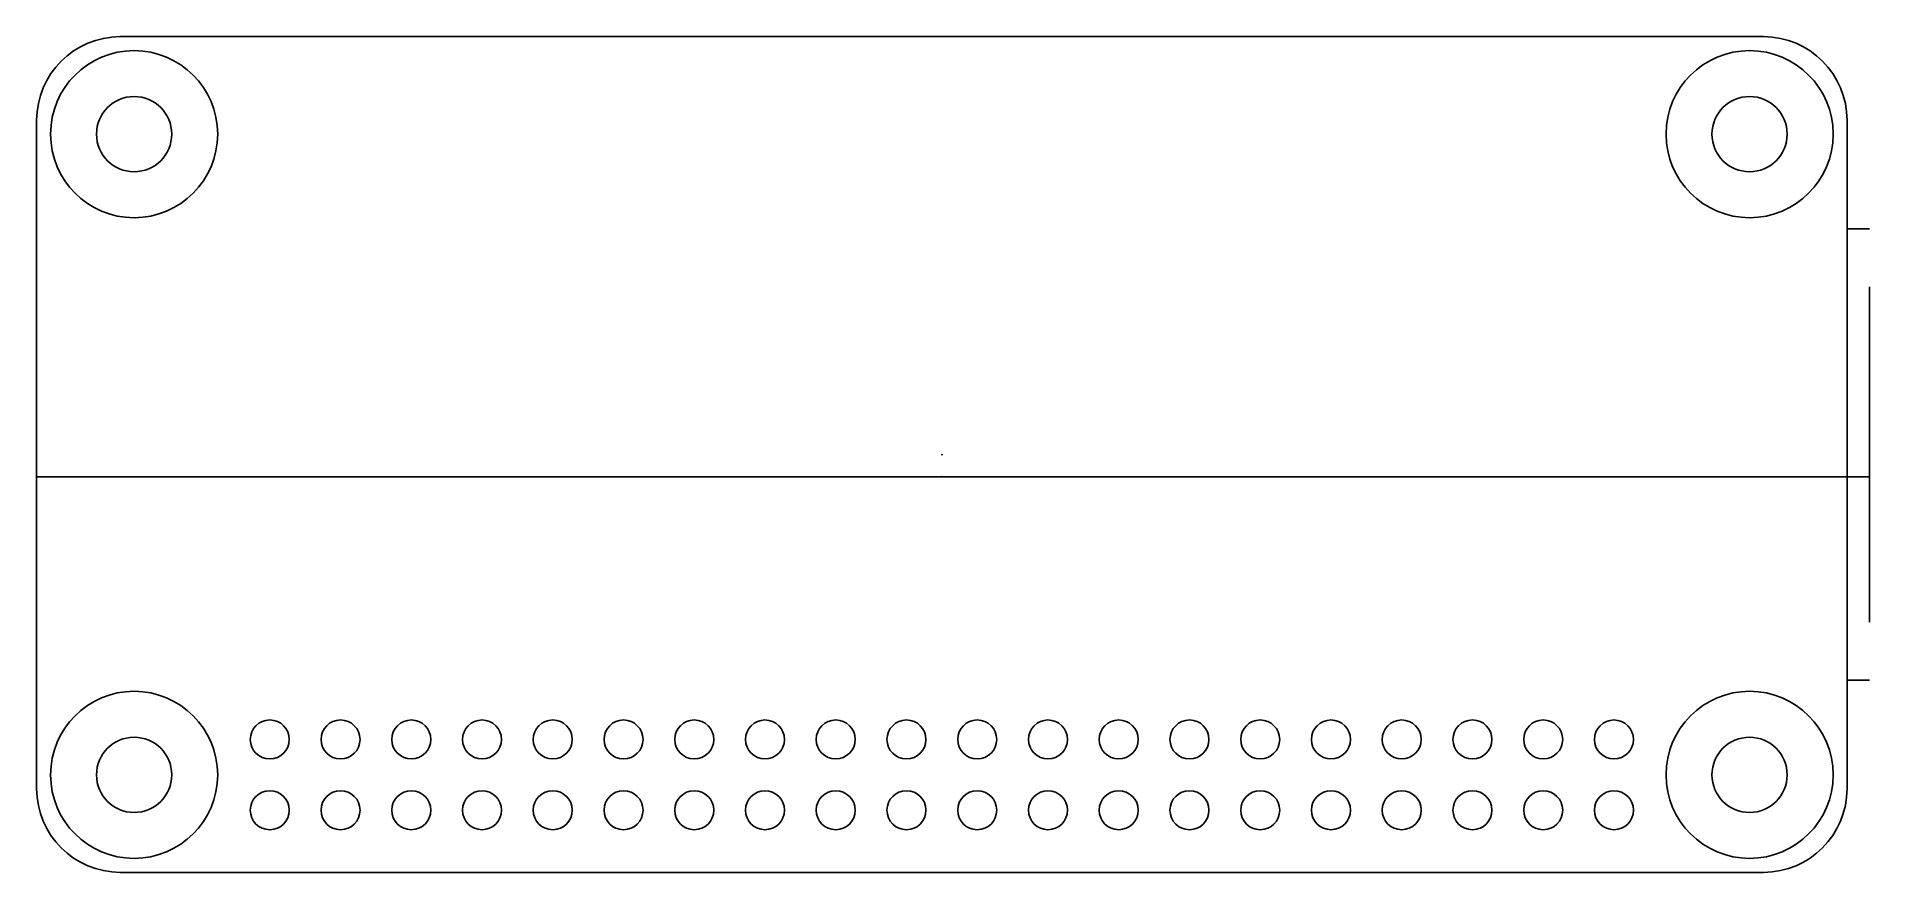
# Model space of a CAD drawing. Header units: millimetres. Extents: x -32.5 to 33.3, y -15 to 15.
import ezdxf

# ---------------------------------------------------------------- set-up
doc = ezdxf.new("R2010")
doc.units = ezdxf.units.MM
doc.header["$MEASUREMENT"] = 0
for name, color, linetype in [('CapHat v3_Sketch1', 7, 'Continuous'), ('CapHat v3_Sketch2', 7, 'Continuous'), ('CapHat v3_Sketch3', 7, 'Continuous')]:
    doc.layers.add(name, color=color, linetype=linetype)

msp = doc.modelspace()

# ---------------------------------------------------------------- linework, layer by layer
at = {"layer": 'CapHat v3_Sketch1'}
for p, q in [((-32.5, -0.8, -12), (-32.5, -0.8, 12)), ((-32.5, -0.8, 12), (-32.5, -0.8, -12)), ((-29.5, -0.8, -15), (29.5, -0.8, -15)), ((29.5, -0.8, 15), (-29.5, -0.8, 15)), ((29.5, -0.8, -15), (-29.5, -0.8, -15)), ((-29.5, -0.8, 15), (29.5, -0.8, 15)), ((32.5, -0.8, -12), (32.5, -0.8, 12)), ((32.5, -0.8, 12), (32.5, -0.8, -12)), ((33.3, -0.8, -8.1), (32.5, -0.8, -8.1)), ((33.3, -0.8, 8.1), (32.5, -0.8, 8.1)), ((32.5, -0.8, 12), (32.5, -0.8, -12)), ((33.3, -0.8, 6.025), (33.3, -0.8, -6.025))]:
    msp.add_line(p, q, dxfattribs=at)
at = {"layer": 'CapHat v3_Sketch1', "extrusion": (0, -1, 0)}
for centre, radius in [((-29, 11.5, 0.8), 3), ((-29, -11.5, 0.8), 3), ((-29, -11.5, 0.8), 3), ((-29, 11.5, 0.8), 3), ((-29, 11.5, 0.8), 3), ((-29, -11.5, 0.8), 3), ((-29, -11.5, 0.8), 1.35), ((-29, 11.5, 0.8), 1.35), ((-24.13, -12.77, 0.8), 0.7), ((-24.13, -10.23, 0.8), 0.7), ((-24.13, -10.23, 0.8), 0.7), ((-24.13, -12.77, 0.8), 0.7), ((-24.13, -10.23, 0.8), 0.7), ((-24.13, -12.77, 0.8), 0.7), ((-21.59, -10.23, 0.8), 0.7), ((-21.59, -12.77, 0.8), 0.7), ((-21.59, -12.77, 0.8), 0.7), ((-21.59, -10.23, 0.8), 0.7), ((-19.05, -10.23, 0.8), 0.7), ((-19.05, -12.77, 0.8), 0.7), ((-19.05, -12.77, 0.8), 0.7), ((-19.05, -10.23, 0.8), 0.7), ((-16.51, -12.77, 0.8), 0.7), ((-16.51, -12.77, 0.8), 0.7), ((-16.51, -10.23, 0.8), 0.7), ((-16.51, -10.23, 0.8), 0.7), ((-13.97, -10.23, 0.8), 0.7), ((-13.97, -12.77, 0.8), 0.7), ((-13.97, -12.77, 0.8), 0.7), ((-13.97, -10.23, 0.8), 0.7), ((-11.43, -12.77, 0.8), 0.7), ((-11.43, -10.23, 0.8), 0.7), ((-11.43, -12.77, 0.8), 0.7), ((-11.43, -10.23, 0.8), 0.7), ((-8.89, -12.77, 0.8), 0.7), ((-8.89, -10.23, 0.8), 0.7), ((-8.89, -12.77, 0.8), 0.7), ((-8.89, -10.23, 0.8), 0.7), ((-6.35, -10.23, 0.8), 0.7), ((-6.35, -12.77, 0.8), 0.7), ((-6.35, -12.77, 0.8), 0.7), ((-6.35, -10.23, 0.8), 0.7), ((-3.81, -10.23, 0.8), 0.7), ((-3.81, -12.77, 0.8), 0.7), ((-3.81, -12.77, 0.8), 0.7), ((-3.81, -10.23, 0.8), 0.7), ((-1.27, -12.77, 0.8), 0.7), ((-1.27, -10.23, 0.8), 0.7), ((-1.27, -10.23, 0.8), 0.7), ((-1.27, -12.77, 0.8), 0.7), ((1.27, -10.23, 0.8), 0.7), ((1.27, -12.77, 0.8), 0.7), ((1.27, -10.23, 0.8), 0.7), ((1.27, -12.77, 0.8), 0.7), ((3.81, -10.23, 0.8), 0.7), ((3.81, -12.77, 0.8), 0.7), ((3.81, -10.23, 0.8), 0.7), ((3.81, -12.77, 0.8), 0.7), ((6.35, -10.23, 0.8), 0.7), ((6.35, -12.77, 0.8), 0.7), ((6.35, -10.23, 0.8), 0.7), ((6.35, -12.77, 0.8), 0.7), ((8.89, -12.77, 0.8), 0.7), ((8.89, -10.23, 0.8), 0.7), ((8.89, -12.77, 0.8), 0.7), ((8.89, -10.23, 0.8), 0.7), ((11.43, -10.23, 0.8), 0.7), ((11.43, -12.77, 0.8), 0.7), ((11.43, -10.23, 0.8), 0.7), ((11.43, -12.77, 0.8), 0.7), ((13.97, -10.23, 0.8), 0.7), ((13.97, -12.77, 0.8), 0.7), ((13.97, -10.23, 0.8), 0.7), ((13.97, -12.77, 0.8), 0.7), ((16.51, -12.77, 0.8), 0.7), ((16.51, -10.23, 0.8), 0.7), ((16.51, -10.23, 0.8), 0.7), ((16.51, -12.77, 0.8), 0.7), ((19.05, -10.23, 0.8), 0.7), ((19.05, -12.77, 0.8), 0.7), ((19.05, -10.23, 0.8), 0.7), ((19.05, -12.77, 0.8), 0.7), ((21.59, -10.23, 0.8), 0.7), ((21.59, -12.77, 0.8), 0.7), ((21.59, -12.77, 0.8), 0.7), ((21.59, -10.23, 0.8), 0.7), ((24.13, -12.77, 0.8), 0.7), ((24.13, -10.23, 0.8), 0.7), ((24.13, -12.77, 0.8), 0.7), ((24.13, -10.23, 0.8), 0.7), ((24.13, -12.77, 0.8), 0.7), ((24.13, -10.23, 0.8), 0.7), ((29, 11.5, 0.8), 3), ((29, -11.5, 0.8), 3), ((29, 11.5, 0.8), 3), ((29, -11.5, 0.8), 3), ((29, -11.5, 0.8), 3), ((29, 11.5, 0.8), 3), ((29, -11.5, 0.8), 1.35), ((29, 11.5, 0.8), 1.35)]:
    msp.add_circle(centre, radius, dxfattribs=at)
for centre, start, end in [((-29.5, 12, 0.8), 90, 180), ((-29.5, -12, 0.8), 180, 270), ((-29.5, -12, 0.8), 180, 270), ((-29.5, 12, 0.8), 90, 180), ((29.5, -12, 0.8), 270, 0), ((29.5, 12, 0.8), 0, 90), ((29.5, -12, 0.8), 270, 0), ((29.5, 12, 0.8), 360, 90)]:
    msp.add_arc(centre, 3, start, end, dxfattribs=at)
at = {"layer": 'CapHat v3_Sketch1'}
msp.add_point((0, -0.8), dxfattribs=at)
at = {"layer": 'CapHat v3_Sketch2'}
msp.add_point((0, -0.8), dxfattribs=at)
at = {"layer": 'CapHat v3_Sketch3'}
for p, q in [((29.5, 15), (-29.5, 15)), ((-29.5, 15), (29.5, 15)), ((-32.5, -12), (-32.5, 12)), ((-32.5, 12), (-32.5, -12)), ((32.5, -12), (32.5, 12)), ((32.5, 12), (32.5, -12)), ((32.5, 12), (32.5, -12)), ((33.3, 8.1), (32.5, 8.1)), ((33.3, 6.025), (33.3, -6.025)), ((33.3, -8.1), (32.5, -8.1)), ((-29.5, -15), (29.5, -15)), ((29.5, -15), (-29.5, -15))]:
    msp.add_line(p, q, dxfattribs=at)
for centre, radius in [((-29, 11.5), 3), ((-29, 11.5), 3), ((-29, 11.5), 3), ((29, 11.5), 3), ((29, 11.5), 3), ((29, 11.5), 3), ((-29, 11.5), 1.35), ((29, 11.5), 1.35), ((-29, -11.5), 3), ((-29, -11.5), 3), ((-29, -11.5), 3), ((29, -11.5), 3), ((29, -11.5), 3), ((29, -11.5), 3), ((-24.13, -10.23), 0.7), ((-24.13, -10.23), 0.7), ((-24.13, -10.23), 0.7), ((-21.59, -10.23), 0.7), ((-21.59, -10.23), 0.7), ((-19.05, -10.23), 0.7), ((-19.05, -10.23), 0.7), ((-16.51, -10.23), 0.7), ((-16.51, -10.23), 0.7), ((-13.97, -10.23), 0.7), ((-13.97, -10.23), 0.7), ((-11.43, -10.23), 0.7), ((-11.43, -10.23), 0.7), ((-8.89, -10.23), 0.7), ((-8.89, -10.23), 0.7), ((-6.35, -10.23), 0.7), ((-6.35, -10.23), 0.7), ((-3.81, -10.23), 0.7), ((-3.81, -10.23), 0.7), ((-1.27, -10.23), 0.7), ((-1.27, -10.23), 0.7), ((1.27, -10.23), 0.7), ((1.27, -10.23), 0.7), ((3.81, -10.23), 0.7), ((3.81, -10.23), 0.7), ((6.35, -10.23), 0.7), ((6.35, -10.23), 0.7), ((8.89, -10.23), 0.7), ((8.89, -10.23), 0.7), ((11.43, -10.23), 0.7), ((11.43, -10.23), 0.7), ((13.97, -10.23), 0.7), ((13.97, -10.23), 0.7), ((16.51, -10.23), 0.7), ((16.51, -10.23), 0.7), ((19.05, -10.23), 0.7), ((19.05, -10.23), 0.7), ((21.59, -10.23), 0.7), ((21.59, -10.23), 0.7), ((24.13, -10.23), 0.7), ((24.13, -10.23), 0.7), ((24.13, -10.23), 0.7), ((-29, -11.5), 1.35), ((29, -11.5), 1.35), ((-24.13, -12.77), 0.7), ((-24.13, -12.77), 0.7), ((-24.13, -12.77), 0.7), ((-21.59, -12.77), 0.7), ((-21.59, -12.77), 0.7), ((-19.05, -12.77), 0.7), ((-19.05, -12.77), 0.7), ((-16.51, -12.77), 0.7), ((-16.51, -12.77), 0.7), ((-13.97, -12.77), 0.7), ((-13.97, -12.77), 0.7), ((-11.43, -12.77), 0.7), ((-11.43, -12.77), 0.7), ((-8.89, -12.77), 0.7), ((-8.89, -12.77), 0.7), ((-6.35, -12.77), 0.7), ((-6.35, -12.77), 0.7), ((-3.81, -12.77), 0.7), ((-3.81, -12.77), 0.7), ((-1.27, -12.77), 0.7), ((-1.27, -12.77), 0.7), ((1.27, -12.77), 0.7), ((1.27, -12.77), 0.7), ((3.81, -12.77), 0.7), ((3.81, -12.77), 0.7), ((6.35, -12.77), 0.7), ((6.35, -12.77), 0.7), ((8.89, -12.77), 0.7), ((8.89, -12.77), 0.7), ((11.43, -12.77), 0.7), ((11.43, -12.77), 0.7), ((13.97, -12.77), 0.7), ((13.97, -12.77), 0.7), ((16.51, -12.77), 0.7), ((16.51, -12.77), 0.7), ((19.05, -12.77), 0.7), ((19.05, -12.77), 0.7), ((21.59, -12.77), 0.7), ((21.59, -12.77), 0.7), ((24.13, -12.77), 0.7), ((24.13, -12.77), 0.7), ((24.13, -12.77), 0.7)]:
    msp.add_circle(centre, radius, dxfattribs=at)
for centre, start, end in [((-29.5, 12), 90, 180), ((-29.5, 12), 90, 180), ((29.5, 12), 360, 90), ((29.5, 12), 0, 90), ((-29.5, -12), 180, 270), ((-29.5, -12), 180, 270), ((29.5, -12), 270, 0), ((29.5, -12), 270, 0)]:
    msp.add_arc(centre, 3, start, end, dxfattribs=at)
msp.add_point((0, 0), dxfattribs=at)
msp.add_point((0, 0), dxfattribs=at)

doc.saveas('drawing.dxf')
